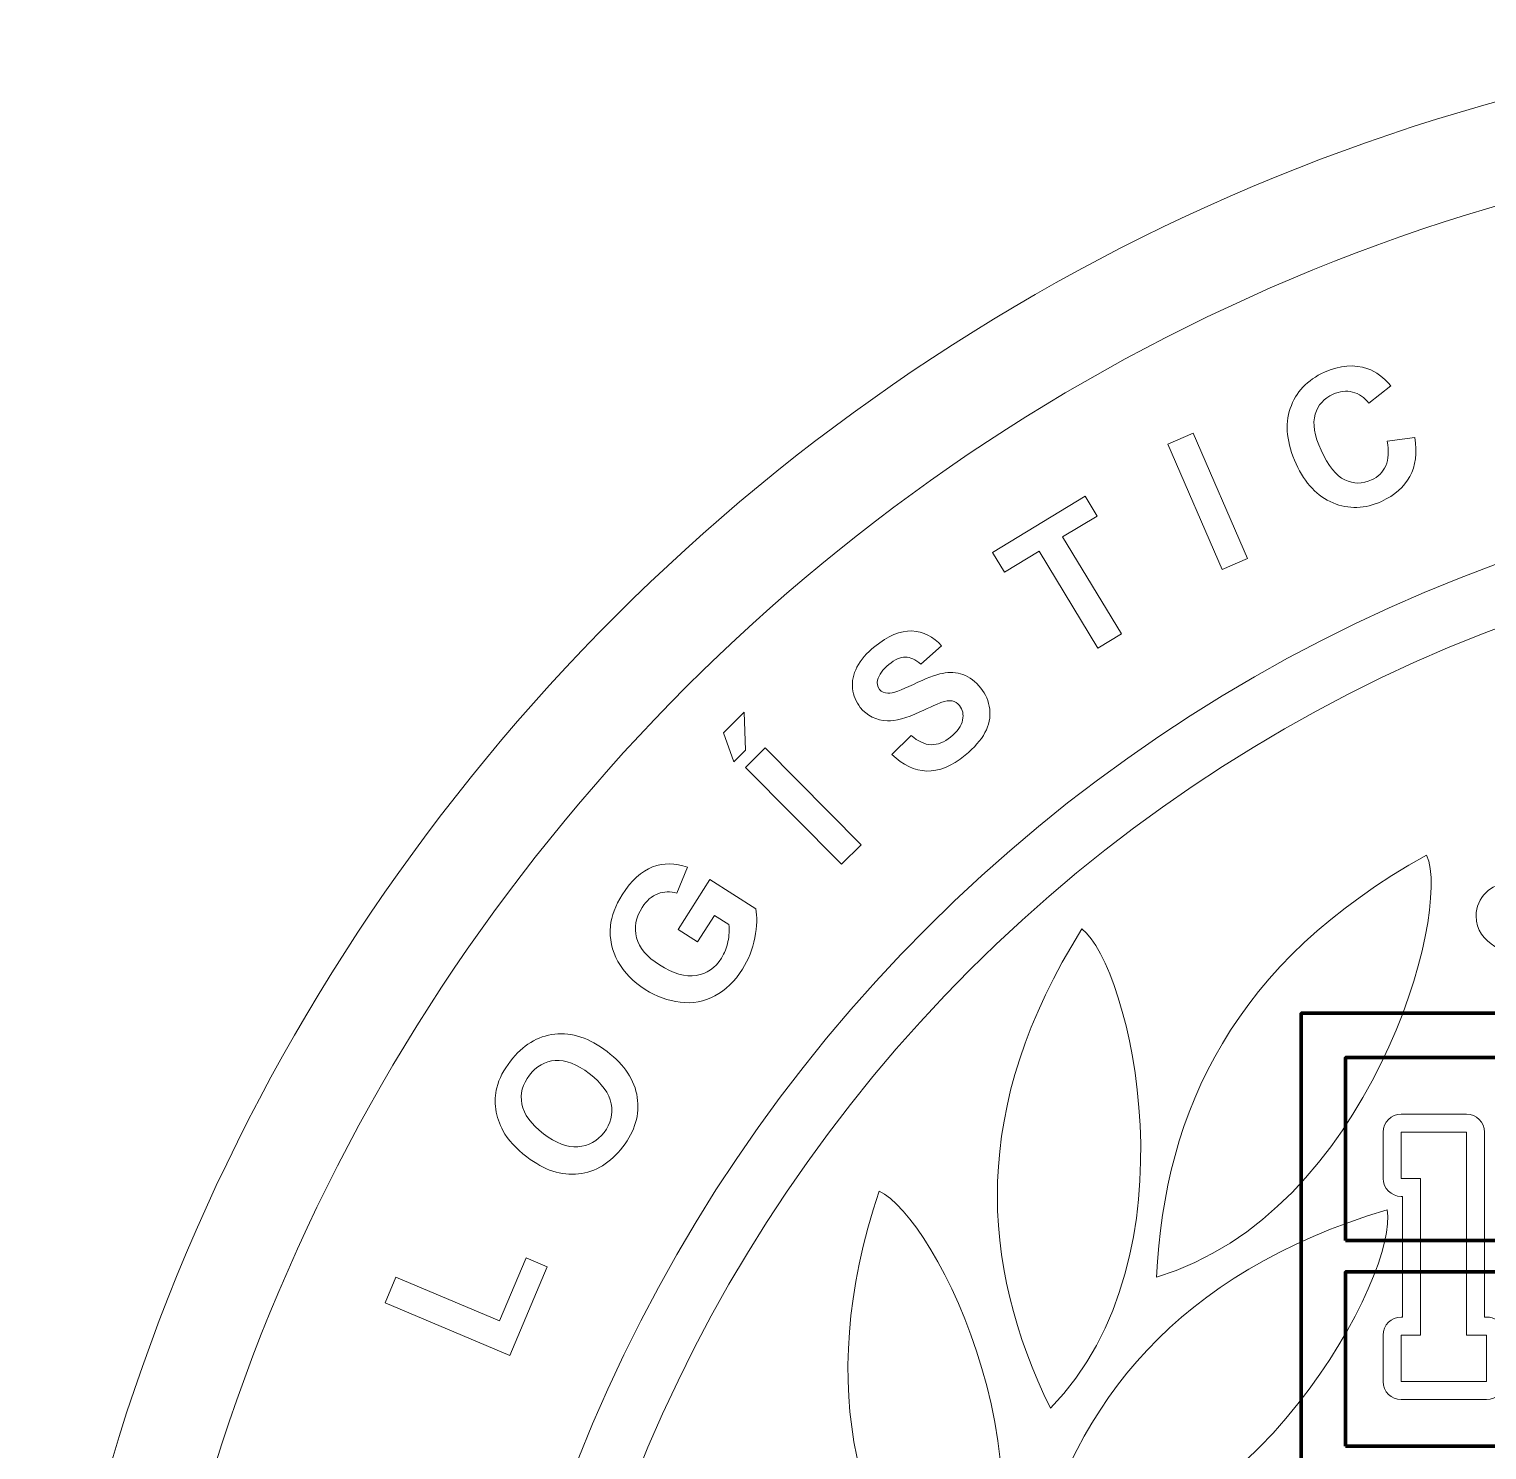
# Model space of a CAD drawing. Header units: millimetres. Extents: x -22.2 to 22.2, y -22.2 to 22.2.
# Drawn here: x -22.25 to -6.06, y 6.47 to 22.25 of the extents above; entities that cross this region are included whole.
import ezdxf

# ---------------------------------------------------------------- set-up
doc = ezdxf.new("R2010")
doc.units = ezdxf.units.MM
doc.header["$MEASUREMENT"] = 0
doc.layers.add('Camada 1', color=7, linetype='Continuous')

msp = doc.modelspace()

# ---------------------------------------------------------------- linework, layer by layer
at = {"layer": 'Camada 1', "lineweight": 9}
for points, knots in [([(0, 22.25), (12.2883, 22.25), (22.25, 12.2883), (22.25, 0), (22.25, 0), (22.25, -12.2883), (12.2883, -22.25), (0, -22.25), (0, -22.25), (-12.2883, -22.25), (-22.25, -12.2883), (-22.25, 0), (-22.25, 0), (-22.25, 12.2883), (-12.2883, 22.25), (0, 22.25)], [0, 0, 0, 0, 0.2, 0.2, 0.2, 0.2, 0.4, 0.4, 0.4, 0.4, 0.6, 0.6, 0.6, 0.6, 1, 1, 1, 1]), ([(0, 22.25), (12.2883, 22.25), (22.25, 12.2883), (22.25, 0), (22.25, 0), (22.25, -12.2883), (12.2883, -22.25), (0, -22.25), (0, -22.25), (-12.2883, -22.25), (-22.25, -12.2883), (-22.25, 0), (-22.25, 0), (-22.25, 12.2883), (-12.2883, 22.25), (0, 22.25)], [0, 0, 0, 0, 0.2, 0.2, 0.2, 0.2, 0.4, 0.4, 0.4, 0.4, 0.6, 0.6, 0.6, 0.6, 1, 1, 1, 1]), ([(0, 21.1375), (11.6739, 21.1375), (21.1375, 11.6739), (21.1375, 0), (21.1375, 0), (21.1375, -11.6739), (11.6739, -21.1375), (0, -21.1375), (0, -21.1375), (-11.6739, -21.1375), (-21.1375, -11.6739), (-21.1375, 0), (-21.1375, 0), (-21.1375, 11.6739), (-11.6739, 21.1375), (0, 21.1375)], [0, 0, 0, 0, 0.2, 0.2, 0.2, 0.2, 0.4, 0.4, 0.4, 0.4, 0.6, 0.6, 0.6, 0.6, 1, 1, 1, 1]), ([(0, 21.1375), (11.6739, 21.1375), (21.1375, 11.6739), (21.1375, 0), (21.1375, 0), (21.1375, -11.6739), (11.6739, -21.1375), (0, -21.1375), (0, -21.1375), (-11.6739, -21.1375), (-21.1375, -11.6739), (-21.1375, 0), (-21.1375, 0), (-21.1375, 11.6739), (-11.6739, 21.1375), (0, 21.1375)], [0, 0, 0, 0, 0.2, 0.2, 0.2, 0.2, 0.4, 0.4, 0.4, 0.4, 0.6, 0.6, 0.6, 0.6, 1, 1, 1, 1]), ([(-7.1667, 17.674), (-7.1667, 17.674), (-6.8593, 17.7137), (-6.8593, 17.7137), (-6.8593, 17.7137), (-6.8317, 17.5429), (-6.8496, 17.3988), (-6.9124, 17.2812), (-6.9124, 17.2812), (-6.9754, 17.1639), (-7.0807, 17.0715), (-7.2287, 17.0042), (-7.2287, 17.0042), (-7.4122, 16.9209), (-7.5913, 16.9152), (-7.7663, 16.9868), (-7.7663, 16.9868), (-7.9411, 17.0586), (-8.078, 17.2029), (-8.1767, 17.4203), (-8.1767, 17.4203), (-8.281, 17.6501), (-8.3027, 17.8556), (-8.2419, 18.0366), (-8.2419, 18.0366), (-8.1811, 18.2176), (-8.0539, 18.3522), (-7.8606, 18.44), (-7.8606, 18.44), (-7.6916, 18.5167), (-7.5317, 18.5288), (-7.381, 18.4768), (-7.381, 18.4768), (-7.2911, 18.4463), (-7.2057, 18.3828), (-7.1239, 18.2863), (-7.1239, 18.2863), (-7.1239, 18.2863), (-7.3698, 18.0956), (-7.3698, 18.0956), (-7.3698, 18.0956), (-7.4185, 18.1594), (-7.4782, 18.2005), (-7.5488, 18.2185), (-7.5488, 18.2185), (-7.6197, 18.2362), (-7.6919, 18.2282), (-7.7658, 18.1947), (-7.7658, 18.1947), (-7.8683, 18.1482), (-7.9348, 18.0738), (-7.9651, 17.9713), (-7.9651, 17.9713), (-7.9957, 17.8691), (-7.9735, 17.7358), (-7.8988, 17.5713), (-7.8988, 17.5713), (-7.8198, 17.3972), (-7.7319, 17.2872), (-7.6357, 17.2417), (-7.6357, 17.2417), (-7.539, 17.1961), (-7.4407, 17.1963), (-7.3402, 17.2419), (-7.3402, 17.2419), (-7.266, 17.2756), (-7.2127, 17.3281), (-7.1808, 17.3995), (-7.1808, 17.3995), (-7.1489, 17.4709), (-7.1439, 17.5624), (-7.1667, 17.674)], [0, 0, 0, 0, 0.0526316, 0.0526316, 0.0526316, 0.0526316, 0.1052632, 0.1052632, 0.1052632, 0.1052632, 0.1578947, 0.1578947, 0.1578947, 0.1578947, 0.2105263, 0.2105263, 0.2105263, 0.2105263, 0.2631579, 0.2631579, 0.2631579, 0.2631579, 0.3157895, 0.3157895, 0.3157895, 0.3157895, 0.3684211, 0.3684211, 0.3684211, 0.3684211, 0.4210526, 0.4210526, 0.4210526, 0.4210526, 0.4736842, 0.4736842, 0.4736842, 0.4736842, 0.5263158, 0.5263158, 0.5263158, 0.5263158, 0.5789474, 0.5789474, 0.5789474, 0.5789474, 0.6315789, 0.6315789, 0.6315789, 0.6315789, 0.6842105, 0.6842105, 0.6842105, 0.6842105, 0.7368421, 0.7368421, 0.7368421, 0.7368421, 0.7894737, 0.7894737, 0.7894737, 0.7894737, 0.8421053, 0.8421053, 0.8421053, 0.8421053, 0.8947368, 0.8947368, 0.8947368, 0.8947368, 1, 1, 1, 1]), ([(-8.9989, 16.2481), (-8.9989, 16.2481), (-9.6023, 17.6384), (-9.6023, 17.6384), (-9.6023, 17.6384), (-9.6023, 17.6384), (-9.3207, 17.7606), (-9.3207, 17.7606), (-9.3207, 17.7606), (-9.3207, 17.7606), (-8.7173, 16.3703), (-8.7173, 16.3703), (-8.7173, 16.3703), (-8.7173, 16.3703), (-8.9989, 16.2481), (-8.9989, 16.2481)], [0, 0, 0, 0, 0.2, 0.2, 0.2, 0.2, 0.4, 0.4, 0.4, 0.4, 0.6, 0.6, 0.6, 0.6, 1, 1, 1, 1]), ([(0, 17.355), (9.5849, 17.355), (17.355, 9.5849), (17.355, 0), (17.355, 0), (17.355, -9.5849), (9.5849, -17.355), (0, -17.355), (0, -17.355), (-9.5849, -17.355), (-17.355, -9.5849), (-17.355, 0), (-17.355, 0), (-17.355, 9.5849), (-9.5849, 17.355), (0, 17.355)], [0, 0, 0, 0, 0.2, 0.2, 0.2, 0.2, 0.4, 0.4, 0.4, 0.4, 0.6, 0.6, 0.6, 0.6, 1, 1, 1, 1]), ([(-10.3779, 15.3735), (-10.3779, 15.3735), (-11.0323, 16.4496), (-11.0323, 16.4496), (-11.0323, 16.4496), (-11.0323, 16.4496), (-11.4156, 16.2165), (-11.4156, 16.2165), (-11.4156, 16.2165), (-11.4156, 16.2165), (-11.5488, 16.4354), (-11.5488, 16.4354), (-11.5488, 16.4354), (-11.5488, 16.4354), (-10.5215, 17.0601), (-10.5215, 17.0601), (-10.5215, 17.0601), (-10.5215, 17.0601), (-10.3884, 16.8412), (-10.3884, 16.8412), (-10.3884, 16.8412), (-10.3884, 16.8412), (-10.77, 16.6091), (-10.77, 16.6091), (-10.77, 16.6091), (-10.77, 16.6091), (-10.1157, 15.533), (-10.1157, 15.533), (-10.1157, 15.533), (-10.1157, 15.533), (-10.3779, 15.3735), (-10.3779, 15.3735)], [0, 0, 0, 0, 0.1111111, 0.1111111, 0.1111111, 0.1111111, 0.2222222, 0.2222222, 0.2222222, 0.2222222, 0.3333333, 0.3333333, 0.3333333, 0.3333333, 0.4444444, 0.4444444, 0.4444444, 0.4444444, 0.5555556, 0.5555556, 0.5555556, 0.5555556, 0.6666667, 0.6666667, 0.6666667, 0.6666667, 0.7777778, 0.7777778, 0.7777778, 0.7777778, 1, 1, 1, 1]), ([(0, 16.6875), (9.2162, 16.6875), (16.6875, 9.2162), (16.6875, 0), (16.6875, 0), (16.6875, -9.2162), (9.2162, -16.6875), (0, -16.6875), (0, -16.6875), (-9.2162, -16.6875), (-16.6875, -9.2162), (-16.6875, 0), (-16.6875, 0), (-16.6875, 9.2162), (-9.2162, 16.6875), (0, 16.6875)], [0, 0, 0, 0, 0.2, 0.2, 0.2, 0.2, 0.4, 0.4, 0.4, 0.4, 0.6, 0.6, 0.6, 0.6, 1, 1, 1, 1]), ([(-12.666, 14.1921), (-12.666, 14.1921), (-12.453, 14.4032), (-12.453, 14.4032), (-12.453, 14.4032), (-12.3761, 14.3371), (-12.3021, 14.3031), (-12.2301, 14.3011), (-12.2301, 14.3011), (-12.1581, 14.2992), (-12.0862, 14.3276), (-12.0141, 14.3861), (-12.0141, 14.3861), (-11.938, 14.448), (-11.8937, 14.5108), (-11.8813, 14.5745), (-11.8813, 14.5745), (-11.8689, 14.6381), (-11.8802, 14.6918), (-11.9153, 14.735), (-11.9153, 14.735), (-11.938, 14.763), (-11.9653, 14.7798), (-11.9975, 14.7864), (-11.9975, 14.7864), (-12.0294, 14.7928), (-12.0717, 14.7866), (-12.1238, 14.7679), (-12.1238, 14.7679), (-12.1595, 14.7553), (-12.2363, 14.7211), (-12.3548, 14.6657), (-12.3548, 14.6657), (-12.5074, 14.5945), (-12.628, 14.561), (-12.7169, 14.5658), (-12.7169, 14.5658), (-12.8415, 14.5722), (-12.9417, 14.6221), (-13.0175, 14.7155), (-13.0175, 14.7155), (-13.0663, 14.7755), (-13.0951, 14.8457), (-13.1039, 14.9253), (-13.1039, 14.9253), (-13.1124, 15.0052), (-13.096, 15.0846), (-13.0544, 15.1638), (-13.0544, 15.1638), (-13.0128, 15.2429), (-12.9473, 15.319), (-12.8569, 15.3923), (-12.8569, 15.3923), (-12.7098, 15.5118), (-12.5724, 15.5693), (-12.4451, 15.5641), (-12.4451, 15.5641), (-12.3175, 15.5592), (-12.2079, 15.5037), (-12.1152, 15.3975), (-12.1152, 15.3975), (-12.1152, 15.3975), (-12.3468, 15.1957), (-12.3468, 15.1957), (-12.3468, 15.1957), (-12.4063, 15.2484), (-12.4633, 15.2743), (-12.5181, 15.274), (-12.5181, 15.274), (-12.5728, 15.2736), (-12.6335, 15.2466), (-12.6997, 15.1928), (-12.6997, 15.1928), (-12.7682, 15.1372), (-12.8103, 15.0793), (-12.8257, 15.0194), (-12.8257, 15.0194), (-12.8358, 14.9809), (-12.8286, 14.9462), (-12.8037, 14.9156), (-12.8037, 14.9156), (-12.781, 14.8876), (-12.7499, 14.8734), (-12.7104, 14.8728), (-12.7104, 14.8728), (-12.6598, 14.8716), (-12.5658, 14.9042), (-12.4284, 14.9705), (-12.4284, 14.9705), (-12.291, 15.037), (-12.1828, 15.0777), (-12.1041, 15.0934), (-12.1041, 15.0934), (-12.025, 15.109), (-11.9494, 15.1044), (-11.8771, 15.0792), (-11.8771, 15.0792), (-11.8048, 15.0538), (-11.7385, 15.0041), (-11.6782, 14.9299), (-11.6782, 14.9299), (-11.6235, 14.8625), (-11.5907, 14.7841), (-11.5804, 14.6948), (-11.5804, 14.6948), (-11.5701, 14.6055), (-11.5874, 14.5188), (-11.6327, 14.4347), (-11.6327, 14.4347), (-11.6778, 14.3503), (-11.7517, 14.2666), (-11.8538, 14.1837), (-11.8538, 14.1837), (-12.0025, 14.0629), (-12.1445, 14.0044), (-12.28, 14.0084), (-12.28, 14.0084), (-12.4153, 14.0121), (-12.5439, 14.0736), (-12.666, 14.1921)], [0, 0, 0, 0, 0.0322581, 0.0322581, 0.0322581, 0.0322581, 0.0645161, 0.0645161, 0.0645161, 0.0645161, 0.0967742, 0.0967742, 0.0967742, 0.0967742, 0.1290323, 0.1290323, 0.1290323, 0.1290323, 0.1612903, 0.1612903, 0.1612903, 0.1612903, 0.1935484, 0.1935484, 0.1935484, 0.1935484, 0.2258065, 0.2258065, 0.2258065, 0.2258065, 0.2580645, 0.2580645, 0.2580645, 0.2580645, 0.2903226, 0.2903226, 0.2903226, 0.2903226, 0.3225806, 0.3225806, 0.3225806, 0.3225806, 0.3548387, 0.3548387, 0.3548387, 0.3548387, 0.3870968, 0.3870968, 0.3870968, 0.3870968, 0.4193548, 0.4193548, 0.4193548, 0.4193548, 0.4516129, 0.4516129, 0.4516129, 0.4516129, 0.483871, 0.483871, 0.483871, 0.483871, 0.516129, 0.516129, 0.516129, 0.516129, 0.5483871, 0.5483871, 0.5483871, 0.5483871, 0.5806452, 0.5806452, 0.5806452, 0.5806452, 0.6129032, 0.6129032, 0.6129032, 0.6129032, 0.6451613, 0.6451613, 0.6451613, 0.6451613, 0.6774194, 0.6774194, 0.6774194, 0.6774194, 0.7096774, 0.7096774, 0.7096774, 0.7096774, 0.7419355, 0.7419355, 0.7419355, 0.7419355, 0.7741935, 0.7741935, 0.7741935, 0.7741935, 0.8064516, 0.8064516, 0.8064516, 0.8064516, 0.8387097, 0.8387097, 0.8387097, 0.8387097, 0.8709677, 0.8709677, 0.8709677, 0.8709677, 0.9032258, 0.9032258, 0.9032258, 0.9032258, 0.9354839, 0.9354839, 0.9354839, 0.9354839, 1, 1, 1, 1]), ([(-14.4231, 14.112), (-14.4231, 14.112), (-14.5384, 14.4329), (-14.5384, 14.4329), (-14.5384, 14.4329), (-14.5384, 14.4329), (-14.3085, 14.6608), (-14.3085, 14.6608), (-14.3085, 14.6608), (-14.3085, 14.6608), (-14.2938, 14.2402), (-14.2938, 14.2402), (-14.2938, 14.2402), (-14.2938, 14.2402), (-14.4231, 14.112), (-14.4231, 14.112)], [0, 0, 0, 0, 0.2, 0.2, 0.2, 0.2, 0.4, 0.4, 0.4, 0.4, 0.6, 0.6, 0.6, 0.6, 1, 1, 1, 1]), ([(-13.2249, 12.9721), (-13.2249, 12.9721), (-14.2918, 14.0486), (-14.2918, 14.0486), (-14.2918, 14.0486), (-14.2918, 14.0486), (-14.0737, 14.2647), (-14.0737, 14.2647), (-14.0737, 14.2647), (-14.0737, 14.2647), (-13.0068, 13.1882), (-13.0068, 13.1882), (-13.0068, 13.1882), (-13.0068, 13.1882), (-13.2249, 12.9721), (-13.2249, 12.9721)], [0, 0, 0, 0, 0.2, 0.2, 0.2, 0.2, 0.4, 0.4, 0.4, 0.4, 0.6, 0.6, 0.6, 0.6, 1, 1, 1, 1]), ([(-5.813, 12.763), (-5.612, 12.763), (-5.4491, 12.6001), (-5.4491, 12.3991), (-5.4491, 12.3991), (-5.4491, 12.3251), (-5.4712, 12.2563), (-5.5091, 12.1989), (-5.5091, 12.1989), (-5.5091, 12.1989), (-5.5561, 12.1442), (-5.5561, 12.1442), (-5.5561, 12.1442), (-5.5561, 12.1442), (-4.4709, 12.1509), (-4.4709, 12.1509), (-4.4709, 12.1509), (-4.4709, 12.1509), (-1.8306, 13.099), (-1.8306, 13.099), (-1.8306, 13.099), (-0.6463, 13.2982), (-0.1708, 12.7596), (0.1153, 12.0241), (0.1153, 12.0241), (-0.3678, 12.6862), (-0.9487, 13.1265), (-1.792, 12.9722), (-1.792, 12.9722), (-2.0183, 12.9076), (-2.1539, 12.7742), (-2.1668, 12.5478), (-2.1668, 12.5478), (-2.1763, 12.3869), (-2.0176, 12.2987), (-1.7038, 12.2777), (-1.7038, 12.2777), (-1.3574, 12.2778), (-1.1557, 12.3469), (-1.1181, 12.494), (-1.1181, 12.494), (-1.1216, 12.6954), (-1.3542, 12.7652), (-1.577, 12.7187), (-1.577, 12.7187), (-1.4629, 12.6827), (-1.5758, 12.4379), (-1.6982, 12.479), (-1.6982, 12.479), (-1.8838, 12.542), (-1.9111, 12.6725), (-1.8622, 12.7669), (-1.8622, 12.7669), (-1.783, 12.8717), (-1.6635, 12.9318), (-1.5108, 12.9336), (-1.5108, 12.9336), (-1.1249, 12.8316), (-0.8207, 12.6999), (-0.921, 12.421), (-0.921, 12.421), (-1.0621, 12.2545), (-1.2816, 12.1171), (-1.6211, 12.0241), (-1.6211, 12.0241), (-2.8778, 11.856), (-4.2559, 11.9429), (-5.5678, 11.9154), (-5.5678, 11.9154), (-5.823, 11.9718), (-6.1769, 12.0821), (-6.1769, 12.3991), (-6.1769, 12.3991), (-6.1769, 12.6001), (-6.014, 12.763), (-5.813, 12.763)], [0, 0, 0, 0, 0.05, 0.05, 0.05, 0.05, 0.1, 0.1, 0.1, 0.1, 0.15, 0.15, 0.15, 0.15, 0.2, 0.2, 0.2, 0.2, 0.25, 0.25, 0.25, 0.25, 0.3, 0.3, 0.3, 0.3, 0.35, 0.35, 0.35, 0.35, 0.4, 0.4, 0.4, 0.4, 0.45, 0.45, 0.45, 0.45, 0.5, 0.5, 0.5, 0.5, 0.55, 0.55, 0.55, 0.55, 0.6, 0.6, 0.6, 0.6, 0.65, 0.65, 0.65, 0.65, 0.7, 0.7, 0.7, 0.7, 0.75, 0.75, 0.75, 0.75, 0.8, 0.8, 0.8, 0.8, 0.85, 0.85, 0.85, 0.85, 0.9, 0.9, 0.9, 0.9, 1, 1, 1, 1]), ([(-14.826, 12.1104), (-14.826, 12.1104), (-15.0422, 12.2477), (-15.0422, 12.2477), (-15.0422, 12.2477), (-15.0422, 12.2477), (-14.6892, 12.8034), (-14.6892, 12.8034), (-14.6892, 12.8034), (-14.6892, 12.8034), (-14.1788, 12.4792), (-14.1788, 12.4792), (-14.1788, 12.4792), (-14.1604, 12.3918), (-14.164, 12.2841), (-14.189, 12.1559), (-14.189, 12.1559), (-14.2142, 12.0281), (-14.2603, 11.9115), (-14.3272, 11.8061), (-14.3272, 11.8061), (-14.4121, 11.6724), (-14.5141, 11.5737), (-14.6335, 11.51), (-14.6335, 11.51), (-14.7528, 11.4466), (-14.881, 11.4231), (-15.0173, 11.4395), (-15.0173, 11.4395), (-15.1537, 11.4558), (-15.2836, 11.5033), (-15.4066, 11.5814), (-15.4066, 11.5814), (-15.5399, 11.6661), (-15.6406, 11.7694), (-15.7092, 11.8911), (-15.7092, 11.8911), (-15.7773, 12.013), (-15.8053, 12.1452), (-15.7924, 12.2879), (-15.7924, 12.2879), (-15.7828, 12.3971), (-15.7392, 12.5124), (-15.6617, 12.6345), (-15.6617, 12.6345), (-15.5608, 12.7933), (-15.4486, 12.8963), (-15.3251, 12.9432), (-15.3251, 12.9432), (-15.2016, 12.9897), (-15.0731, 12.9887), (-14.9389, 12.9394), (-14.9389, 12.9394), (-14.9389, 12.9394), (-15.0541, 12.6514), (-15.0541, 12.6514), (-15.0541, 12.6514), (-15.1282, 12.6735), (-15.1996, 12.6711), (-15.2677, 12.6446), (-15.2677, 12.6446), (-15.3355, 12.6184), (-15.393, 12.5679), (-15.4403, 12.4935), (-15.4403, 12.4935), (-15.5118, 12.3809), (-15.533, 12.2686), (-15.5034, 12.1566), (-15.5034, 12.1566), (-15.4738, 12.0446), (-15.3887, 11.9437), (-15.2478, 11.8542), (-15.2478, 11.8542), (-15.0956, 11.7576), (-14.9602, 11.7188), (-14.8416, 11.7379), (-14.8416, 11.7379), (-14.7227, 11.7572), (-14.6286, 11.8212), (-14.5592, 11.9305), (-14.5592, 11.9305), (-14.525, 11.9843), (-14.5013, 12.0454), (-14.488, 12.1129), (-14.488, 12.1129), (-14.4744, 12.1809), (-14.4708, 12.2438), (-14.4765, 12.3021), (-14.4765, 12.3021), (-14.4765, 12.3021), (-14.6388, 12.4052), (-14.6388, 12.4052), (-14.6388, 12.4052), (-14.6388, 12.4052), (-14.826, 12.1104), (-14.826, 12.1104)], [0, 0, 0, 0, 0.04, 0.04, 0.04, 0.04, 0.08, 0.08, 0.08, 0.08, 0.12, 0.12, 0.12, 0.12, 0.16, 0.16, 0.16, 0.16, 0.2, 0.2, 0.2, 0.2, 0.24, 0.24, 0.24, 0.24, 0.28, 0.28, 0.28, 0.28, 0.32, 0.32, 0.32, 0.32, 0.36, 0.36, 0.36, 0.36, 0.4, 0.4, 0.4, 0.4, 0.44, 0.44, 0.44, 0.44, 0.48, 0.48, 0.48, 0.48, 0.52, 0.52, 0.52, 0.52, 0.56, 0.56, 0.56, 0.56, 0.6, 0.6, 0.6, 0.6, 0.64, 0.64, 0.64, 0.64, 0.68, 0.68, 0.68, 0.68, 0.72, 0.72, 0.72, 0.72, 0.76, 0.76, 0.76, 0.76, 0.8, 0.8, 0.8, 0.8, 0.84, 0.84, 0.84, 0.84, 0.88, 0.88, 0.88, 0.88, 0.92, 0.92, 0.92, 0.92, 1, 1, 1, 1]), ([(-6.7268, 13.0745), (-8.8669, 11.8865), (-9.6372, 10.2482), (-9.7272, 8.3861), (-9.7272, 8.3861), (-7.3667, 9.0956), (-6.4407, 12.4327), (-6.7268, 13.0745)], [0, 0, 0, 0, 0.3333333, 0.3333333, 0.3333333, 0.3333333, 1, 1, 1, 1]), ([(-10.5558, 12.2537), (-11.8024, 10.2672), (-11.6912, 8.5362), (-10.9058, 6.932), (-10.9058, 6.932), (-9.253, 8.6189), (-10.019, 11.8474), (-10.5558, 12.2537)], [0, 0, 0, 0, 0.3333333, 0.3333333, 0.3333333, 0.3333333, 1, 1, 1, 1]), ([(-16.7202, 9.7209), (-16.8428, 9.815), (-16.9315, 9.9125), (-16.9868, 10.0132), (-16.9868, 10.0132), (-17.0273, 10.0874), (-17.0536, 10.1672), (-17.066, 10.2519), (-17.066, 10.2519), (-17.0783, 10.3366), (-17.0747, 10.416), (-17.0553, 10.4905), (-17.0553, 10.4905), (-17.0293, 10.5899), (-16.9789, 10.6886), (-16.9037, 10.7865), (-16.9037, 10.7865), (-16.7675, 10.9639), (-16.6037, 11.0631), (-16.4118, 11.0853), (-16.4118, 11.0853), (-16.2199, 11.107), (-16.0261, 11.0426), (-15.8299, 10.892), (-15.8299, 10.892), (-15.6355, 10.7427), (-15.5239, 10.5729), (-15.4952, 10.3832), (-15.4952, 10.3832), (-15.4662, 10.1932), (-15.5198, 10.0099), (-15.6554, 9.8333), (-15.6554, 9.8333), (-15.7927, 9.6546), (-15.9566, 9.554), (-16.147, 9.5325), (-16.147, 9.5325), (-16.3371, 9.5108), (-16.5283, 9.5735), (-16.7202, 9.7209)], [0, 0, 0, 0, 0.0909091, 0.0909091, 0.0909091, 0.0909091, 0.1818182, 0.1818182, 0.1818182, 0.1818182, 0.2727273, 0.2727273, 0.2727273, 0.2727273, 0.3636364, 0.3636364, 0.3636364, 0.3636364, 0.4545455, 0.4545455, 0.4545455, 0.4545455, 0.5454545, 0.5454545, 0.5454545, 0.5454545, 0.6363636, 0.6363636, 0.6363636, 0.6363636, 0.7272727, 0.7272727, 0.7272727, 0.7272727, 0.8181818, 0.8181818, 0.8181818, 0.8181818, 1, 1, 1, 1]), ([(-16.5362, 9.9773), (-16.4, 9.8726), (-16.2725, 9.825), (-16.1537, 9.8338), (-16.1537, 9.8338), (-16.0351, 9.8428), (-15.9384, 9.8958), (-15.864, 9.9927), (-15.864, 9.9927), (-15.7895, 10.0897), (-15.7634, 10.1961), (-15.7851, 10.312), (-15.7851, 10.312), (-15.8074, 10.4278), (-15.8882, 10.5391), (-16.0279, 10.6464), (-16.0279, 10.6464), (-16.1658, 10.7523), (-16.292, 10.8011), (-16.4063, 10.7924), (-16.4063, 10.7924), (-16.5207, 10.7842), (-16.6163, 10.7299), (-16.6934, 10.6294), (-16.6934, 10.6294), (-16.7703, 10.5293), (-16.798, 10.4219), (-16.7765, 10.3081), (-16.7765, 10.3081), (-16.7547, 10.1939), (-16.6748, 10.0837), (-16.5362, 9.9773)], [0, 0, 0, 0, 0.1111111, 0.1111111, 0.1111111, 0.1111111, 0.2222222, 0.2222222, 0.2222222, 0.2222222, 0.3333333, 0.3333333, 0.3333333, 0.3333333, 0.4444444, 0.4444444, 0.4444444, 0.4444444, 0.5555556, 0.5555556, 0.5555556, 0.5555556, 0.6666667, 0.6666667, 0.6666667, 0.6666667, 0.7777778, 0.7777778, 0.7777778, 0.7777778, 1, 1, 1, 1]), ([(-4.247, 9.9843), (-4.2341, 10.0019), (-4.2205, 10.0193), (-4.206, 10.0362), (-4.206, 10.0362), (-4.0582, 10.2094), (-3.8634, 10.3042), (-3.6352, 10.3042), (-3.6352, 10.3042), (-3.4058, 10.3042), (-3.2117, 10.2102), (-3.0622, 10.0372), (-3.0622, 10.0372), (-2.9109, 9.8622), (-2.8442, 9.6458), (-2.8442, 9.416), (-2.8442, 9.416), (-2.8442, 9.1848), (-2.9106, 8.9727), (-3.0612, 8.7958), (-3.0612, 8.7958), (-3.2099, 8.6213), (-3.4055, 8.5278), (-3.6352, 8.5278), (-3.6352, 8.5278), (-3.8631, 8.5278), (-4.0566, 8.623), (-4.2088, 8.799), (-4.2088, 8.799), (-4.2222, 8.8154), (-4.2349, 8.8321), (-4.247, 8.849), (-4.247, 8.849), (-4.247, 8.849), (-4.247, 8.6268), (-4.247, 8.6268), (-4.247, 8.6268), (-4.1428, 8.6201), (-4.0599, 8.533), (-4.0599, 8.4272), (-4.0599, 8.4272), (-4.0599, 8.4272), (-4.0599, 7.9605), (-4.0599, 7.9605), (-4.0599, 7.9605), (-4.0599, 7.9078), (-4.0804, 7.8598), (-4.1139, 7.824), (-4.1139, 7.824), (-4.0804, 7.7882), (-4.0599, 7.7402), (-4.0599, 7.6875), (-4.0599, 7.6875), (-4.0599, 7.6875), (-4.0599, 7.2248), (-4.0599, 7.2248), (-4.0599, 7.2248), (-4.0599, 7.1146), (-4.1497, 7.0248), (-4.2599, 7.0248), (-4.2599, 7.0248), (-4.2599, 7.0248), (-5.228, 7.0248), (-5.228, 7.0248), (-5.228, 7.0248), (-5.3382, 7.0248), (-5.428, 7.1146), (-5.428, 7.2248), (-5.428, 7.2248), (-5.428, 7.2248), (-5.428, 7.6875), (-5.428, 7.6875), (-5.428, 7.6875), (-5.428, 7.7132), (-5.4231, 7.7379), (-5.4142, 7.7605), (-5.4142, 7.7605), (-5.4142, 7.7605), (-5.7537, 7.7605), (-5.7537, 7.7605), (-5.7537, 7.7605), (-5.7962, 7.7605), (-5.8356, 7.7738), (-5.868, 7.7965), (-5.868, 7.7965), (-5.8632, 7.7794), (-5.8607, 7.7615), (-5.8607, 7.7429), (-5.8607, 7.7429), (-5.8607, 7.7429), (-5.8607, 7.2248), (-5.8607, 7.2248), (-5.8607, 7.2248), (-5.8607, 7.1146), (-5.9505, 7.0248), (-6.0607, 7.0248), (-6.0607, 7.0248), (-6.0607, 7.0248), (-7.011, 7.0248), (-7.011, 7.0248), (-7.011, 7.0248), (-7.1212, 7.0248), (-7.211, 7.1146), (-7.211, 7.2248), (-7.211, 7.2248), (-7.211, 7.2248), (-7.211, 7.7429), (-7.211, 7.7429), (-7.211, 7.7429), (-7.211, 7.8531), (-7.1212, 7.9429), (-7.011, 7.9429), (-7.011, 7.9429), (-7.011, 7.9429), (-6.9942, 7.9429), (-6.9942, 7.9429), (-6.9942, 7.9429), (-6.9942, 7.9429), (-6.9942, 9.2832), (-6.9942, 9.2832), (-6.9942, 9.2832), (-6.9942, 9.2832), (-7.011, 9.2832), (-7.011, 9.2832), (-7.011, 9.2832), (-7.1212, 9.2832), (-7.211, 9.373), (-7.211, 9.4832), (-7.211, 9.4832), (-7.211, 9.4832), (-7.211, 9.9974), (-7.211, 9.9974), (-7.211, 9.9974), (-7.211, 10.1076), (-7.1212, 10.1974), (-7.011, 10.1974), (-7.011, 10.1974), (-7.011, 10.1974), (-6.2834, 10.1974), (-6.2834, 10.1974), (-6.2834, 10.1974), (-6.1732, 10.1974), (-6.0834, 10.1076), (-6.0834, 9.9974), (-6.0834, 9.9974), (-6.0834, 9.9974), (-6.0834, 7.9429), (-6.0834, 7.9429), (-6.0834, 7.9429), (-6.0834, 7.9429), (-6.0607, 7.9429), (-6.0607, 7.9429), (-6.0607, 7.9429), (-6.0182, 7.9429), (-5.9788, 7.9296), (-5.9464, 7.9069), (-5.9464, 7.9069), (-5.9512, 7.924), (-5.9537, 7.9419), (-5.9537, 7.9605), (-5.9537, 7.9605), (-5.9537, 7.9605), (-5.9537, 8.3362), (-5.9537, 8.3362), (-5.9537, 8.3362), (-5.9537, 8.3619), (-5.9496, 8.3839), (-5.9404, 8.408), (-5.9404, 8.408), (-5.9404, 8.408), (-5.3019, 10.0692), (-5.3019, 10.0692), (-5.3019, 10.0692), (-5.2716, 10.148), (-5.1996, 10.1974), (-5.1152, 10.1974), (-5.1152, 10.1974), (-5.1152, 10.1974), (-4.447, 10.1974), (-4.447, 10.1974), (-4.447, 10.1974), (-4.3368, 10.1974), (-4.247, 10.1076), (-4.247, 9.9974), (-4.247, 9.9974), (-4.247, 9.9974), (-4.247, 9.9843), (-4.247, 9.9843)], [0, 0, 0, 0, 0.0208333, 0.0208333, 0.0208333, 0.0208333, 0.0416667, 0.0416667, 0.0416667, 0.0416667, 0.0625, 0.0625, 0.0625, 0.0625, 0.0833333, 0.0833333, 0.0833333, 0.0833333, 0.1041667, 0.1041667, 0.1041667, 0.1041667, 0.125, 0.125, 0.125, 0.125, 0.1458333, 0.1458333, 0.1458333, 0.1458333, 0.1666667, 0.1666667, 0.1666667, 0.1666667, 0.1875, 0.1875, 0.1875, 0.1875, 0.2083333, 0.2083333, 0.2083333, 0.2083333, 0.2291667, 0.2291667, 0.2291667, 0.2291667, 0.25, 0.25, 0.25, 0.25, 0.2708333, 0.2708333, 0.2708333, 0.2708333, 0.2916667, 0.2916667, 0.2916667, 0.2916667, 0.3125, 0.3125, 0.3125, 0.3125, 0.3333333, 0.3333333, 0.3333333, 0.3333333, 0.3541667, 0.3541667, 0.3541667, 0.3541667, 0.375, 0.375, 0.375, 0.375, 0.3958333, 0.3958333, 0.3958333, 0.3958333, 0.4166667, 0.4166667, 0.4166667, 0.4166667, 0.4375, 0.4375, 0.4375, 0.4375, 0.4583333, 0.4583333, 0.4583333, 0.4583333, 0.4791667, 0.4791667, 0.4791667, 0.4791667, 0.5, 0.5, 0.5, 0.5, 0.5208333, 0.5208333, 0.5208333, 0.5208333, 0.5416667, 0.5416667, 0.5416667, 0.5416667, 0.5625, 0.5625, 0.5625, 0.5625, 0.5833333, 0.5833333, 0.5833333, 0.5833333, 0.6041667, 0.6041667, 0.6041667, 0.6041667, 0.625, 0.625, 0.625, 0.625, 0.6458333, 0.6458333, 0.6458333, 0.6458333, 0.6666667, 0.6666667, 0.6666667, 0.6666667, 0.6875, 0.6875, 0.6875, 0.6875, 0.7083333, 0.7083333, 0.7083333, 0.7083333, 0.7291667, 0.7291667, 0.7291667, 0.7291667, 0.75, 0.75, 0.75, 0.75, 0.7708333, 0.7708333, 0.7708333, 0.7708333, 0.7916667, 0.7916667, 0.7916667, 0.7916667, 0.8125, 0.8125, 0.8125, 0.8125, 0.8333333, 0.8333333, 0.8333333, 0.8333333, 0.8541667, 0.8541667, 0.8541667, 0.8541667, 0.875, 0.875, 0.875, 0.875, 0.8958333, 0.8958333, 0.8958333, 0.8958333, 0.9166667, 0.9166667, 0.9166667, 0.9166667, 0.9375, 0.9375, 0.9375, 0.9375, 0.9583333, 0.9583333, 0.9583333, 0.9583333, 1, 1, 1, 1]), ([(-7.011, 7.2248), (-7.011, 7.2248), (-7.011, 7.7429), (-7.011, 7.7429), (-7.011, 7.7429), (-7.011, 7.7429), (-6.7942, 7.7429), (-6.7942, 7.7429), (-6.7942, 7.7429), (-6.7942, 7.7429), (-6.7942, 9.4832), (-6.7942, 9.4832), (-6.7942, 9.4832), (-6.7942, 9.4832), (-7.011, 9.4832), (-7.011, 9.4832), (-7.011, 9.4832), (-7.011, 9.4832), (-7.011, 9.9974), (-7.011, 9.9974), (-7.011, 9.9974), (-7.011, 9.9974), (-6.2834, 9.9974), (-6.2834, 9.9974), (-6.2834, 9.9974), (-6.2834, 9.9974), (-6.2834, 7.7429), (-6.2834, 7.7429), (-6.2834, 7.7429), (-6.2834, 7.7429), (-6.0607, 7.7429), (-6.0607, 7.7429), (-6.0607, 7.7429), (-6.0607, 7.7429), (-6.0607, 7.2248), (-6.0607, 7.2248), (-6.0607, 7.2248), (-6.0607, 7.2248), (-7.011, 7.2248), (-7.011, 7.2248)], [0, 0, 0, 0, 0.0909091, 0.0909091, 0.0909091, 0.0909091, 0.1818182, 0.1818182, 0.1818182, 0.1818182, 0.2727273, 0.2727273, 0.2727273, 0.2727273, 0.3636364, 0.3636364, 0.3636364, 0.3636364, 0.4545455, 0.4545455, 0.4545455, 0.4545455, 0.5454545, 0.5454545, 0.5454545, 0.5454545, 0.6363636, 0.6363636, 0.6363636, 0.6363636, 0.7272727, 0.7272727, 0.7272727, 0.7272727, 0.8181818, 0.8181818, 0.8181818, 0.8181818, 1, 1, 1, 1]), ([(-12.8081, 9.3395), (-13.5511, 7.115), (-13.0348, 5.4591), (-11.8933, 4.0853), (-11.8933, 4.0853), (-10.6849, 6.1144), (-12.1906, 9.0712), (-12.8081, 9.3395)], [0, 0, 0, 0, 0.3333333, 0.3333333, 0.3333333, 0.3333333, 1, 1, 1, 1]), ([(-7.1666, 9.1346), (-9.5112, 8.4314), (-10.6137, 6.9956), (-11.0997, 5.1957), (-11.0997, 5.1957), (-8.642, 5.3844), (-7.0243, 8.4465), (-7.1666, 9.1346)], [0, 0, 0, 0, 0.3333333, 0.3333333, 0.3333333, 0.3333333, 1, 1, 1, 1]), ([(-16.9109, 7.5164), (-16.9109, 7.5164), (-18.2949, 8.1022), (-18.2949, 8.1022), (-18.2949, 8.1022), (-18.2949, 8.1022), (-18.1752, 8.3849), (-18.1752, 8.3849), (-18.1752, 8.3849), (-18.1752, 8.3849), (-17.0271, 7.8989), (-17.0271, 7.8989), (-17.0271, 7.8989), (-17.0271, 7.8989), (-16.7309, 8.5986), (-16.7309, 8.5986), (-16.7309, 8.5986), (-16.7309, 8.5986), (-16.495, 8.4988), (-16.495, 8.4988), (-16.495, 8.4988), (-16.495, 8.4988), (-16.9109, 7.5164), (-16.9109, 7.5164)], [0, 0, 0, 0, 0.1428571, 0.1428571, 0.1428571, 0.1428571, 0.2857143, 0.2857143, 0.2857143, 0.2857143, 0.4285714, 0.4285714, 0.4285714, 0.4285714, 0.5714286, 0.5714286, 0.5714286, 0.5714286, 0.7142857, 0.7142857, 0.7142857, 0.7142857, 1, 1, 1, 1])]:
    msp.add_open_spline(points, degree=3, knots=knots, dxfattribs=at)
at = {"layer": 'Camada 1', "lineweight": 70}
for points, knots in [([(-8.119, 7.8928), (-8.119, 7.8928), (-8.119, 11.3174), (-8.119, 11.3174), (-8.119, 11.3174), (-8.119, 11.3174), (8.119, 11.3174), (8.119, 11.3174), (8.119, 11.3174), (8.119, 11.3174), (8.119, 6.4055), (8.119, 6.4055), (8.119, 6.4055), (8.119, 6.4055), (8.119, -3.1809), (8.119, -3.1809), (8.119, -3.1809), (8.119, -3.1934), (8.119, -3.1934), (8.119, -3.1934), (8.119, -3.1934), (8.119, -7.6804), (4.4689, -11.3174), (-0.0062, -11.3174), (-0.0062, -11.3174), (-4.4814, -11.3174), (-8.119, -7.6804), (-8.119, -3.1934), (-8.119, -3.1934), (-8.119, -3.1934), (-8.119, -3.1809), (-8.119, -3.1809), (-8.119, -3.1809), (-8.119, -3.1809), (-8.119, 7.8928), (-8.119, 7.8928)], [0, 0, 0, 0, 0.1, 0.1, 0.1, 0.1, 0.2, 0.2, 0.2, 0.2, 0.3, 0.3, 0.3, 0.3, 0.4, 0.4, 0.4, 0.4, 0.5, 0.5, 0.5, 0.5, 0.6, 0.6, 0.6, 0.6, 0.7, 0.7, 0.7, 0.7, 0.8, 0.8, 0.8, 0.8, 1, 1, 1, 1]), ([(-7.627, 8.794), (-7.627, 8.794), (7.627, 8.794), (7.627, 8.794), (7.627, 8.794), (7.627, 8.794), (7.627, 10.8255), (7.627, 10.8255), (7.627, 10.8255), (7.627, 10.8255), (-7.627, 10.8255), (-7.627, 10.8255), (-7.627, 10.8255), (-7.627, 10.8255), (-7.627, 8.794), (-7.627, 8.794)], [0, 0, 0, 0, 0.2, 0.2, 0.2, 0.2, 0.4, 0.4, 0.4, 0.4, 0.6, 0.6, 0.6, 0.6, 1, 1, 1, 1]), ([(-7.627, 6.5068), (-7.627, 6.5068), (7.627, 6.5068), (7.627, 6.5068), (7.627, 6.5068), (7.627, 6.5068), (7.627, 8.4441), (7.627, 8.4441), (7.627, 8.4441), (7.627, 8.4441), (-7.627, 8.4441), (-7.627, 8.4441), (-7.627, 8.4441), (-7.627, 8.4441), (-7.627, 6.5068), (-7.627, 6.5068)], [0, 0, 0, 0, 0.2, 0.2, 0.2, 0.2, 0.4, 0.4, 0.4, 0.4, 0.6, 0.6, 0.6, 0.6, 1, 1, 1, 1])]:
    msp.add_open_spline(points, degree=3, knots=knots, dxfattribs=at)

doc.saveas('drawing.dxf')
